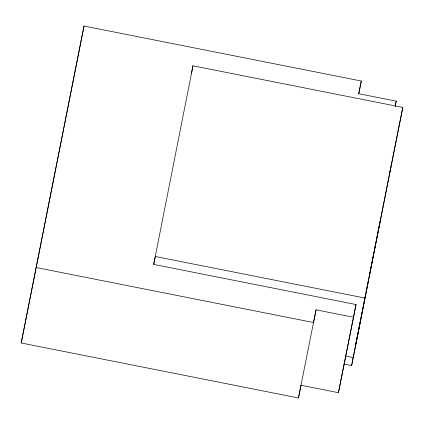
<?xml version="1.0" encoding="UTF-8"?>
<svg xmlns="http://www.w3.org/2000/svg" width="424" height="424" viewBox="0 0 424 424"><rect width="100%" height="100%" fill="white"/><g stroke="black" fill="none" stroke-linecap="round" stroke-linejoin="round"><path stroke-width="0.64" d="M356.028 304.538L344.129 364.084L351.623 365.573L402.8 107.415L192.978 65.81L153.7 264.422L356.028 304.538L353.515 317.247L316.05 309.822L298.464 397.961L21.2 342.984L84.016 26.039L361.28 81.016L358.762 93.731L396.233 101.156L395.226 106.244M21.2 342.984L84.016 26.039M298.464 397.961L300.976 385.246L338.442 392.677L353.515 317.247M316.05 309.822L313.532 322.531L36.273 267.555M338.442 392.677L344.161 363.755M365.901 293.085L355.656 344.903L360.416 321.085M366.156 291.791L367.184 286.608M367.438 285.31L368.461 280.132M369.103 276.893L373.968 252.28M374.222 250.982L375.251 245.803M351.623 365.573L390.901 166.961M191.394 73.75L192.978 65.81M153.7 264.422L155.29 256.483L365.106 298.083M358.699 93.911L361.28 81.016M395.2 106.313L396.233 101.156M389.439 174.291L389.683 173.072M389.926 171.847L402.8 107.415M375.887 242.565L380.392 220.035M345.714 356.144L353.208 357.633"/></g></svg>
